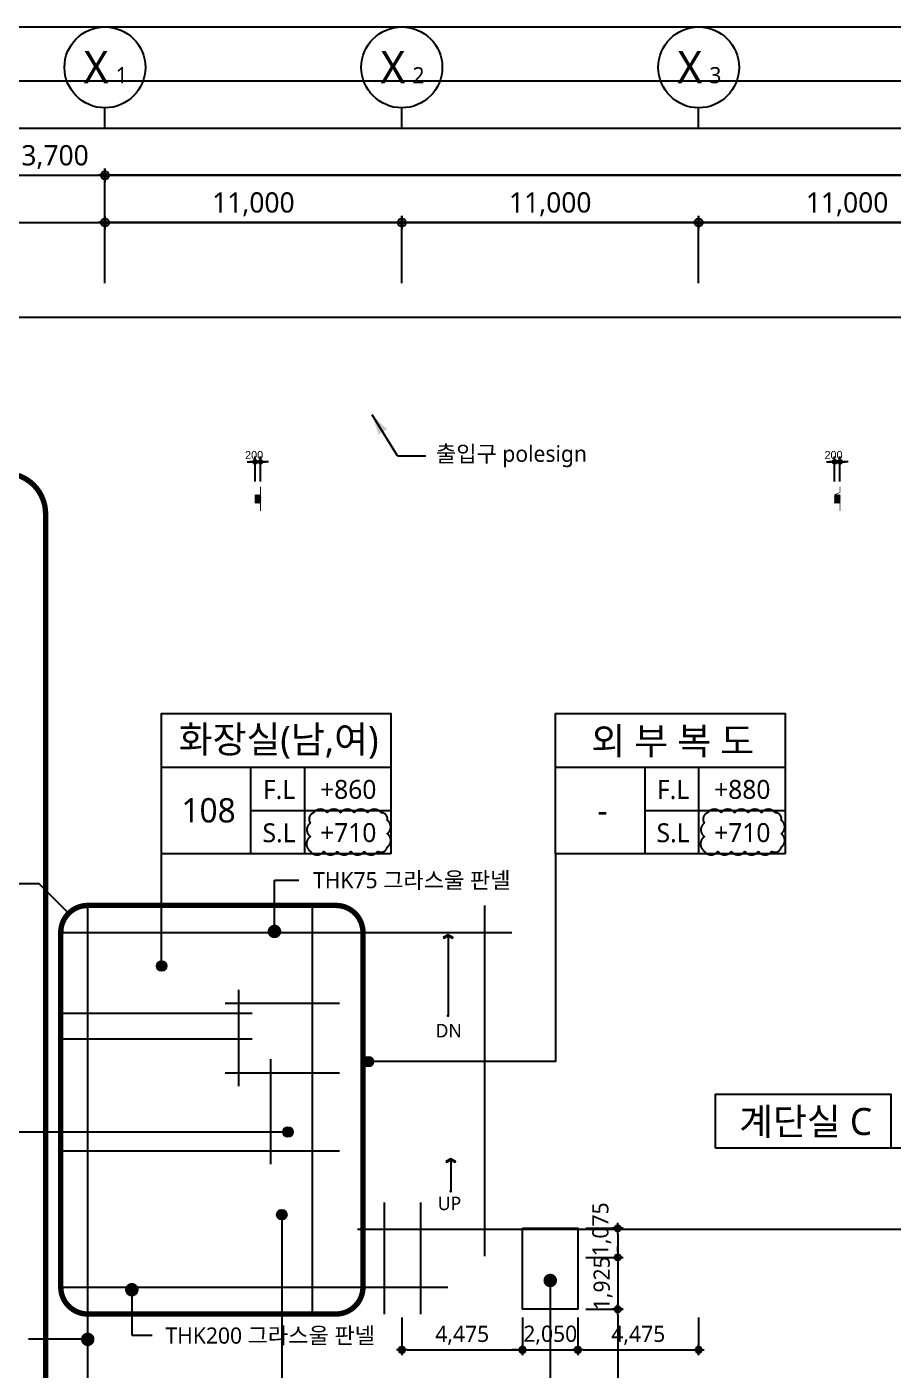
# Model space of a CAD drawing. Header units: millimetres. Extents: x 45782458 to 46215946, y 191740 to 1509539.
# Drawn here: x 45895079 to 45927179, y 999672 to 1049440 of the extents above; entities that cross this region are included whole.
import ezdxf
from ezdxf.enums import TextEntityAlignment as Align

# ---------------------------------------------------------------- set-up
doc = ezdxf.new("R2010")
doc.units = ezdxf.units.MM
doc.header["$LTSCALE"] = 1000
doc.header["$MEASUREMENT"] = 0
doc.header["$PDSIZE"] = -10
for name, pattern in [('ACAD_ISO03W100', [30, 12, -18]), ('CEN', [62, 60, -1, 0, -1]), ('SYM$0$DASHDOT', [1, 0.5, -0.25, 0, -0.25])]:
    doc.linetypes.add(name, pattern=pattern)
doc.layers.get('0').update_dxf_attribs({"linetype": 'CONTINUOUS'})
doc.layers.get('Defpoints').update_dxf_attribs({"color": 171, "linetype": 'CONTINUOUS'})
for name, color, linetype in [('Center(AR)', 30, 'CEN'), ('DIM', 7, 'CONTINUOUS'), ('LED', 7, 'CONTINUOUS'), ('NDIM', 7, 'CONTINUOUS'), ('SYM(AXIS)', 7, 'CONTINUOUS'), ('SYM(STAIR)', 251, 'CONTINUOUS'), ('SYM(단차_HATCH)', 252, 'CONTINUOUS'), ('SYM(단차_LINE)', 2, 'CONTINUOUS'), ('TEXT(AXIS)', 2, 'CONTINUOUS'), ('TEXT(MIN)', 7, 'CONTINUOUS'), ('TEXT(실명)', 3, 'CONTINUOUS'), ('TEXT-기입', 6, 'CONTINUOUS'), ('TITLE', 7, 'CONTINUOUS'), ('구간정리', 6, 'CONTINUOUS')]:
    doc.layers.add(name, color=color, linetype=linetype)
doc.layers.add('VE변경사항적용-20220616', color=10, linetype='CONTINUOUS', plot=False)
doc.styles.add('CGS', font='cgse', dxfattribs={"bigfont": 'cgs'})
doc.styles.add('TE', font='malgun_0.ttf')
doc.styles.add('나눔바른고딕', font='NanumBarunGothic.ttf')
doc.dimstyles.new('BA', dxfattribs={"dimscale": 500, "dimtxt": 3, "dimasz": 1, "dimexe": 1, "dimexo": 5, "dimgap": 0.9, "dimtad": 1, "dimdec": 0, "dimdsep": 46, "dimlunit": 6, "dimtxsty": 'TE', "dimblk": 'DDD', "dimcen": 2.5, "dimclrd": 256, "dimclre": 256, "dimclrt": 3, "dimazin": 2, "dimtfac": 1, "dimtdec": 0, "dimtix": 1, "dimtmove": 2, "dimatfit": 3, "dimldrblk": 'DDD', "dimfxl": 1, "dimtolj": 1, "dimtzin": 0, "dimarcsym": 2})
doc.dimstyles.new('NDIM 1200', dxfattribs={"dimscale": 500, "dimtxt": 3, "dimasz": 1, "dimexe": 2, "dimexo": 2, "dimgap": 1, "dimtad": 1, "dimdec": 0, "dimdsep": 46, "dimtxsty": 'CGS', "dimblk": 'DOT0', "dimcen": 1, "dimdle": 8, "dimclrd": 2, "dimclre": 2, "dimclrt": 2, "dimadec": 0, "dimazin": 0, "dimtfac": 1, "dimtdec": 0, "dimtix": 1, "dimtmove": 2, "dimatfit": 3, "dimldrblk": 'DOT0', "dimfxl": 1, "dimtolj": 1, "dimtzin": 0, "dimlwd": -1, "dimlwe": -1, "dimarcsym": 0})

# ---------------------------------------------------------------- blocks, each defined once
blk = doc.blocks.new('DDD')
at = {"layer": 'DIM', "color": 0}
for p, q in [((-1, 0), (1, 0)), ((0, -1), (0, 1))]:
    blk.add_line(p, q, dxfattribs=at)
for radius in [0.6, 0.3]:
    blk.add_circle((0, 0), radius, dxfattribs=at)
blk = doc.blocks.new('*D216')
at = {"layer": 'Defpoints', "color": 0, "ltscale": 0.4, "transparency": 16777216}
for p in [(45897972.3106778, 1043940.15709921), (45894272.3106778, 1038690.15709921), (45897972.3106778, 1038690.15709921)]:
    blk.add_point(p, dxfattribs=at)
at = {"layer": 'NDIM', "lineweight": -2, "ltscale": 0.4, "transparency": 16777216}
for p, q in [((45894272.3106778, 1039940.15709921), (45894272.3106778, 1044190.15709921)), ((45897972.3106778, 1039940.15709921), (45897972.3106778, 1044190.15709921)), ((45894522.3106778, 1043940.15709921), (45897722.3106778, 1043940.15709921))]:
    blk.add_line(p, q, dxfattribs=at)
at = {"layer": 'NDIM', "lineweight": -2, "ltscale": 0.4, "transparency": 16777216, "xscale": 250, "yscale": 250, "zscale": 250, "rotation": 180}
blk.add_blockref('DDD', (45894272.3106778, 1043940.15709921), dxfattribs=at)
at = {"layer": 'NDIM', "lineweight": -2, "ltscale": 0.4, "transparency": 16777216, "xscale": 250, "yscale": 250, "zscale": 250}
blk.add_blockref('DDD', (45897972.3106778, 1043940.15709921), dxfattribs=at)
at = {"layer": 'NDIM', "color": 3, "ltscale": 0.4, "transparency": 16777216, "insert": (45896122.3106778, 1044615.564707905), "char_height": 750, "attachment_point": 5, "style": 'TE'}
blk.add_mtext('\\A1;3,700', dxfattribs=at)
blk = doc.blocks.new('*D217')
at = {"layer": 'Defpoints', "color": 0, "ltscale": 0.4, "transparency": 16777216}
for p in [(45897972.3106778, 1042190.15709921), (45897972.3106778, 1038690.15709921), (45908972.3106778, 1038690.15709921)]:
    blk.add_point(p, dxfattribs=at)
at = {"layer": 'NDIM', "lineweight": -2, "ltscale": 0.4, "transparency": 16777216}
for p, q in [((45897972.3106778, 1039940.15709921), (45897972.3106778, 1042440.15709921)), ((45908722.3106778, 1042190.15709921), (45898222.3106778, 1042190.15709921)), ((45908972.3106778, 1039940.15709921), (45908972.3106778, 1042440.15709921))]:
    blk.add_line(p, q, dxfattribs=at)
at = {"layer": 'NDIM', "lineweight": -2, "ltscale": 0.4, "transparency": 16777216, "xscale": 250, "yscale": 250, "zscale": 250, "rotation": 180}
blk.add_blockref('DDD', (45897972.3106778, 1042190.15709921), dxfattribs=at)
at = {"layer": 'NDIM', "lineweight": -2, "ltscale": 0.4, "transparency": 16777216, "xscale": 250, "yscale": 250, "zscale": 250}
blk.add_blockref('DDD', (45908972.3106778, 1042190.15709921), dxfattribs=at)
at = {"layer": 'NDIM', "color": 3, "ltscale": 0.4, "transparency": 16777216, "insert": (45903472.3106778, 1042867.602751384), "char_height": 750, "attachment_point": 5, "style": 'TE'}
blk.add_mtext('\\A1;11,000', dxfattribs=at)
blk = doc.blocks.new('A$C2F20087E')
at = {"layer": 'SYM(AXIS)'}
blk.add_line((600.0000756429507, -3.89362685382e-05), (600.0000756434165, 299.9999610639643), dxfattribs=at)
blk.add_circle((600.0000756429507, 899.9999610637316), 600, dxfattribs=at)
blk = doc.blocks.new('*D218')
at = {"layer": 'Defpoints', "color": 0, "ltscale": 0.4, "transparency": 16777216}
for p in [(45908972.3106778, 1042190.15709921), (45908972.3106778, 1038690.15709921), (45919972.3106778, 1038690.15709921)]:
    blk.add_point(p, dxfattribs=at)
at = {"layer": 'NDIM', "lineweight": -2, "ltscale": 0.4, "transparency": 16777216}
for p, q in [((45908972.3106778, 1039940.15709921), (45908972.3106778, 1042440.15709921)), ((45919722.3106778, 1042190.15709921), (45909222.3106778, 1042190.15709921)), ((45919972.3106778, 1039940.15709921), (45919972.3106778, 1042440.15709921))]:
    blk.add_line(p, q, dxfattribs=at)
at = {"layer": 'NDIM', "lineweight": -2, "ltscale": 0.4, "transparency": 16777216, "xscale": 250, "yscale": 250, "zscale": 250, "rotation": 180}
blk.add_blockref('DDD', (45908972.3106778, 1042190.15709921), dxfattribs=at)
at = {"layer": 'NDIM', "lineweight": -2, "ltscale": 0.4, "transparency": 16777216, "xscale": 250, "yscale": 250, "zscale": 250}
blk.add_blockref('DDD', (45919972.3106778, 1042190.15709921), dxfattribs=at)
at = {"layer": 'NDIM', "color": 3, "ltscale": 0.4, "transparency": 16777216, "insert": (45914472.3106778, 1042867.602751384), "char_height": 750, "attachment_point": 5, "style": 'TE'}
blk.add_mtext('\\A1;11,000', dxfattribs=at)
blk = doc.blocks.new('*D219')
at = {"layer": 'Defpoints', "color": 0, "ltscale": 0.4, "transparency": 16777216}
for p in [(45919972.3106778, 1042190.15709921), (45919972.3106778, 1038690.15709921), (45930972.3106778, 1038690.15709921)]:
    blk.add_point(p, dxfattribs=at)
at = {"layer": 'NDIM', "lineweight": -2, "ltscale": 0.4, "transparency": 16777216}
for p, q in [((45919972.3106778, 1039940.15709921), (45919972.3106778, 1042440.15709921)), ((45930722.3106778, 1042190.15709921), (45920222.3106778, 1042190.15709921)), ((45930972.3106778, 1039940.15709921), (45930972.3106778, 1042440.15709921))]:
    blk.add_line(p, q, dxfattribs=at)
at = {"layer": 'NDIM', "lineweight": -2, "ltscale": 0.4, "transparency": 16777216, "xscale": 250, "yscale": 250, "zscale": 250, "rotation": 180}
blk.add_blockref('DDD', (45919972.3106778, 1042190.15709921), dxfattribs=at)
at = {"layer": 'NDIM', "lineweight": -2, "ltscale": 0.4, "transparency": 16777216, "xscale": 250, "yscale": 250, "zscale": 250}
blk.add_blockref('DDD', (45930972.3106778, 1042190.15709921), dxfattribs=at)
at = {"layer": 'NDIM', "color": 3, "ltscale": 0.4, "transparency": 16777216, "insert": (45925472.3106778, 1042867.602751384), "char_height": 750, "attachment_point": 5, "style": 'TE'}
blk.add_mtext('\\A1;11,000', dxfattribs=at)
blk = doc.blocks.new('A$C31C7260E')
at = {"layer": 'TITLE'}
for points in [[(0.001249125227332115, -0.00322510302066803), (0.001249125227332115, 3999.996774896979), (13000.00124912523, 3999.996774896979), (13000.00124912523, -0.00322510302066803)], [(13000.00124912523, -0.00322510302066803), (0.001249125227332115, -0.00322510302066803)]]:
    blk.add_lwpolyline(points, dxfattribs=at)
blk = doc.blocks.new('A$C51E23882')
at = {"layer": 'TITLE'}
blk.add_lwpolyline([(8499.999789711088, 0.0003660599468275905), (-0.0002102889120578766, 0.0003660599468275905), (-0.0002102889120578766, 5200.000366059947), (8499.999789711088, 5200.000366059947)], close=True, dxfattribs=at)
for points in [[(8499.999789711088, 3200.000366059947), (-0.0002102889120578766, 3200.000366059947)], [(3299.999789711088, 3200.000366059947), (3299.999789711088, 0.0003660599468275905)], [(5299.999789711088, 3200.000366059947), (5299.999789711088, 0.0003660599468275905)], [(3299.999789711088, 1600.000366059947), (8499.999789711088, 1600.000366059947)]]:
    blk.add_lwpolyline(points, dxfattribs=at)
at = {"layer": 'TITLE', "style": '나눔바른고딕'}
for s, p in [('F.L', (4351.586016915739, 2378.060856557102)), ('S.L', (4351.586016915739, 778.0608565571019))]:
    blk.add_text(s, height=700, dxfattribs=at).set_placement(p, align=Align.MIDDLE)
blk = doc.blocks.new('*D959')
at = {"layer": 'Defpoints', "color": 0, "ltscale": 0.4, "transparency": 16777216}
for p in [(45913447.31067771, 1001926.342728134), (45915497.31067771, 1001926.342728134), (45915497.31067771, 1000426.342728134)]:
    blk.add_point(p, dxfattribs=at)
at = {"layer": 'NDIM', "lineweight": -2, "ltscale": 0.4, "transparency": 16777216}
for p, q in [((45913447.31067771, 1001626.342728134), (45913447.31067771, 1000226.342728134)), ((45915497.31067771, 1001626.342728134), (45915497.31067771, 1000226.342728134)), ((45913247.31067771, 1000426.342728134), (45913047.31067771, 1000426.342728134)), ((45913447.31067771, 1000426.342728134), (45915497.31067771, 1000426.342728134)), ((45915697.31067771, 1000426.342728134), (45915897.31067771, 1000426.342728134))]:
    blk.add_line(p, q, dxfattribs=at)
at = {"layer": 'NDIM', "lineweight": -2, "ltscale": 0.4, "transparency": 16777216, "xscale": 200, "yscale": 200, "zscale": 200}
blk.add_blockref('DDD', (45913447.31067771, 1000426.342728134), dxfattribs=at)
at = {"layer": 'NDIM', "lineweight": -2, "ltscale": 0.4, "transparency": 16777216, "xscale": 200, "yscale": 200, "zscale": 200, "rotation": 180}
blk.add_blockref('DDD', (45915497.31067771, 1000426.342728134), dxfattribs=at)
at = {"layer": 'NDIM', "color": 3, "ltscale": 0.4, "transparency": 16777216, "insert": (45914472.31067771, 1000966.668815091), "char_height": 600, "attachment_point": 5, "style": 'TE'}
blk.add_mtext('\\A1;2,050', dxfattribs=at)
blk = doc.blocks.new('*D960')
at = {"layer": 'Defpoints', "color": 0, "ltscale": 0.4, "transparency": 16777216}
for p in [(45915497.31067771, 1001926.342728134), (45919972.31067777, 1001926.342728134), (45919972.31067777, 1000426.342728134)]:
    blk.add_point(p, dxfattribs=at)
at = {"layer": 'NDIM', "lineweight": -2, "ltscale": 0.4, "transparency": 16777216}
for p, q in [((45915497.31067771, 1001626.342728134), (45915497.31067771, 1000226.342728134)), ((45919972.31067777, 1001626.342728134), (45919972.31067777, 1000226.342728134)), ((45915697.31067771, 1000426.342728134), (45919772.31067777, 1000426.342728134))]:
    blk.add_line(p, q, dxfattribs=at)
at = {"layer": 'NDIM', "lineweight": -2, "ltscale": 0.4, "transparency": 16777216, "xscale": 200, "yscale": 200, "zscale": 200, "rotation": 180}
blk.add_blockref('DDD', (45915497.31067771, 1000426.342728134), dxfattribs=at)
at = {"layer": 'NDIM', "lineweight": -2, "ltscale": 0.4, "transparency": 16777216, "xscale": 200, "yscale": 200, "zscale": 200}
blk.add_blockref('DDD', (45919972.31067777, 1000426.342728134), dxfattribs=at)
at = {"layer": 'NDIM', "color": 3, "ltscale": 0.4, "transparency": 16777216, "insert": (45917734.81067774, 1000961.777510743), "char_height": 600, "attachment_point": 5, "style": 'TE'}
blk.add_mtext('\\A1;4,475', dxfattribs=at)
blk = doc.blocks.new('*D961')
at = {"layer": 'Defpoints', "color": 0, "ltscale": 0.4, "transparency": 16777216}
for p in [(45908972.31067759, 1001926.342728134), (45913447.31067771, 1001926.342728134), (45913447.31067771, 1000426.342728134)]:
    blk.add_point(p, dxfattribs=at)
at = {"layer": 'NDIM', "lineweight": -2, "ltscale": 0.4, "transparency": 16777216}
for p, q in [((45908972.31067759, 1001626.342728134), (45908972.31067759, 1000226.342728134)), ((45913447.31067771, 1001626.342728134), (45913447.31067771, 1000226.342728134)), ((45909172.31067759, 1000426.342728134), (45913247.31067771, 1000426.342728134))]:
    blk.add_line(p, q, dxfattribs=at)
at = {"layer": 'NDIM', "lineweight": -2, "ltscale": 0.4, "transparency": 16777216, "xscale": 200, "yscale": 200, "zscale": 200, "rotation": 180}
blk.add_blockref('DDD', (45908972.31067759, 1000426.342728134), dxfattribs=at)
at = {"layer": 'NDIM', "lineweight": -2, "ltscale": 0.4, "transparency": 16777216, "xscale": 200, "yscale": 200, "zscale": 200}
blk.add_blockref('DDD', (45913447.31067771, 1000426.342728134), dxfattribs=at)
at = {"layer": 'NDIM', "color": 3, "ltscale": 0.4, "transparency": 16777216, "insert": (45911209.81067765, 1000961.777510743), "char_height": 600, "attachment_point": 5, "style": 'TE'}
blk.add_mtext('\\A1;4,475', dxfattribs=at)
blk = doc.blocks.new('*D962')
at = {"layer": 'Defpoints', "color": 0, "ltscale": 0.4, "transparency": 16777216}
for p in [(45915497.31067773, 1001926.342728134), (45915472.31067769, 988001.3427019197), (45916972.31067857, 988001.3427019197)]:
    blk.add_point(p, dxfattribs=at)
at = {"layer": 'NDIM', "lineweight": -2, "ltscale": 0.4, "transparency": 16777216}
for p, q in [((45915797.31067773, 1001926.342728134), (45917172.31067857, 1001926.342728134)), ((45916972.31067857, 1001726.342728134), (45916972.31067857, 988201.3427019197)), ((45915772.31067769, 988001.3427019197), (45917172.31067857, 988001.3427019197))]:
    blk.add_line(p, q, dxfattribs=at)
at = {"layer": 'NDIM', "lineweight": -2, "ltscale": 0.4, "transparency": 16777216, "xscale": 200, "yscale": 200, "zscale": 200}
for p, rotation in [((45916972.31067857, 1001926.342728134), 90), ((45916972.31067857, 988001.3427019197), 270)]:
    blk.add_blockref('DDD', p, dxfattribs=dict(at, rotation=rotation))
at = {"layer": 'NDIM', "color": 3, "ltscale": 0.4, "transparency": 16777216, "insert": (45916430.35415682, 994963.8427150137), "char_height": 600, "attachment_point": 5, "rotation": 90, "style": 'TE'}
blk.add_mtext('\\A1;13,925', dxfattribs=at)
blk = doc.blocks.new('*D963')
at = {"layer": 'Defpoints', "color": 0, "ltscale": 0.4, "transparency": 16777216}
for p in [(45915497.31067773, 1003851.342728059), (45915497.31067773, 1001926.342728134), (45916972.31067863, 1001926.342728134)]:
    blk.add_point(p, dxfattribs=at)
at = {"layer": 'NDIM', "lineweight": -2, "ltscale": 0.4, "transparency": 16777216}
for p, q in [((45915797.31067773, 1003851.342728059), (45917172.31067863, 1003851.342728059)), ((45916972.31067863, 1004051.342728059), (45916972.31067863, 1004251.342728059)), ((45916972.31067863, 1003851.342728059), (45916972.31067863, 1001926.342728134)), ((45915797.31067773, 1001926.342728134), (45917172.31067863, 1001926.342728134)), ((45916972.31067863, 1001726.342728134), (45916972.31067863, 1001526.342728134))]:
    blk.add_line(p, q, dxfattribs=at)
at = {"layer": 'NDIM', "lineweight": -2, "ltscale": 0.4, "transparency": 16777216, "xscale": 200, "yscale": 200, "zscale": 200}
for p, rotation in [((45916972.31067863, 1003851.342728059), 270), ((45916972.31067863, 1001926.342728134), 90)]:
    blk.add_blockref('DDD', p, dxfattribs=dict(at, rotation=rotation))
at = {"layer": 'NDIM', "color": 3, "ltscale": 0.4, "transparency": 16777216, "insert": (45916430.35415688, 1002888.842728083), "char_height": 600, "attachment_point": 5, "rotation": 90, "style": 'TE'}
blk.add_mtext('\\A1;1,925', dxfattribs=at)
blk = doc.blocks.new('*D958')
at = {"layer": 'Defpoints', "color": 0, "ltscale": 0.4, "transparency": 16777216}
for p in [(45915497.31067773, 1004926.342728134), (45915497.31067773, 1003851.342728059), (45916972.31067872, 1003851.342728059)]:
    blk.add_point(p, dxfattribs=at)
at = {"layer": 'NDIM', "lineweight": -2, "ltscale": 0.4, "transparency": 16777216}
for p, q in [((45915797.31067773, 1004926.342728134), (45917172.31067872, 1004926.342728134)), ((45916972.31067872, 1004726.342728134), (45916972.31067872, 1004051.342728059)), ((45915797.31067773, 1003851.342728059), (45917172.31067872, 1003851.342728059))]:
    blk.add_line(p, q, dxfattribs=at)
at = {"layer": 'NDIM', "lineweight": -2, "ltscale": 0.4, "transparency": 16777216, "xscale": 200, "yscale": 200, "zscale": 200}
for p, rotation in [((45916972.31067872, 1004926.342728134), 90), ((45916972.31067872, 1003851.342728059), 270)]:
    blk.add_blockref('DDD', p, dxfattribs=dict(at, rotation=rotation))
at = {"layer": 'NDIM', "color": 3, "ltscale": 0.4, "transparency": 16777216, "insert": (45916381.8538903, 1004888.842728119), "char_height": 600, "attachment_point": 5, "rotation": 90, "style": 'TE'}
blk.add_mtext('\\A1;1,075', dxfattribs=at)
blk = doc.blocks.new('DOT0')
blk.add_line((-3, 0), (3, 0))
at = {"color": 6}
blk.add_circle((0, 0), 0.75, dxfattribs=at)
blk = doc.blocks.new('*D1088')
at = {"layer": 'Defpoints', "color": 0, "ltscale": 0.4, "transparency": 16777216}
for p in [(45903536.17227072, 1033324.997920098), (45903536.17227072, 1032401.342728057), (45903736.17227071, 1032401.342728057)]:
    blk.add_point(p, dxfattribs=at)
at = {"layer": 'NDIM', "ltscale": 0.4, "transparency": 16777216}
for p, q in [((45903436.17227072, 1033324.997920098), (45903336.17227072, 1033324.997920098)), ((45903536.17227072, 1032601.342728057), (45903536.17227072, 1033524.997920098)), ((45903736.17227071, 1033324.997920098), (45903536.17227072, 1033324.997920098)), ((45903736.17227071, 1032601.342728057), (45903736.17227071, 1033524.997920098)), ((45903836.17227071, 1033324.997920098), (45903936.17227071, 1033324.997920098))]:
    blk.add_line(p, q, dxfattribs=at)
at = {"layer": 'NDIM', "ltscale": 0.4, "transparency": 16777216, "xscale": 100, "yscale": 100, "zscale": 100}
blk.add_blockref('DOT0', (45903536.17227072, 1033324.997920098), dxfattribs=at)
at = {"layer": 'NDIM', "ltscale": 0.4, "transparency": 16777216, "xscale": 100, "yscale": 100, "zscale": 100, "rotation": 180}
blk.add_blockref('DOT0', (45903736.17227071, 1033324.997920098), dxfattribs=at)
at = {"layer": 'NDIM', "ltscale": 0.4, "transparency": 16777216, "insert": (45903498.67227071, 1033574.997920098), "char_height": 300, "attachment_point": 5, "style": 'CGS'}
blk.add_mtext('\\A1;200', dxfattribs=at)
blk = doc.blocks.new('*D1089')
at = {"layer": 'Defpoints', "color": 0, "ltscale": 0.4, "transparency": 16777216}
for p in [(45925008.51093703, 1033324.997920098), (45925008.51093703, 1032401.342728057), (45925208.51093702, 1032401.342728057)]:
    blk.add_point(p, dxfattribs=at)
at = {"layer": 'NDIM', "ltscale": 0.4, "transparency": 16777216}
for p, q in [((45924908.51093703, 1033324.997920098), (45924808.51093703, 1033324.997920098)), ((45925008.51093703, 1032601.342728057), (45925008.51093703, 1033524.997920098)), ((45925208.51093702, 1033324.997920098), (45925008.51093703, 1033324.997920098)), ((45925208.51093702, 1032601.342728057), (45925208.51093702, 1033524.997920098)), ((45925308.51093702, 1033324.997920098), (45925408.51093702, 1033324.997920098))]:
    blk.add_line(p, q, dxfattribs=at)
at = {"layer": 'NDIM', "ltscale": 0.4, "transparency": 16777216, "xscale": 100, "yscale": 100, "zscale": 100}
blk.add_blockref('DOT0', (45925008.51093703, 1033324.997920098), dxfattribs=at)
at = {"layer": 'NDIM', "ltscale": 0.4, "transparency": 16777216, "xscale": 100, "yscale": 100, "zscale": 100, "rotation": 180}
blk.add_blockref('DOT0', (45925208.51093702, 1033324.997920098), dxfattribs=at)
at = {"layer": 'NDIM', "ltscale": 0.4, "transparency": 16777216, "insert": (45924971.01093702, 1033574.997920098), "char_height": 300, "attachment_point": 5, "style": 'CGS'}
blk.add_mtext('\\A1;200', dxfattribs=at)

msp = doc.modelspace()

# ---------------------------------------------------------------- hatches: boundary and pattern name
at = {"layer": 'LED'}
h = msp.add_hatch(color=256, dxfattribs=at)
h.dxf.hatch_style = 1
edge = h.paths.add_edge_path()
edge.add_arc((45900071.58932387, 1014642.737433588), 180, 180, 540, ccw=False)
h = msp.add_hatch(color=256, dxfattribs=at)
h.dxf.hatch_style = 1
edge = h.paths.add_edge_path()
edge.add_arc((45907731.70578864, 1011101.342728176), 180, 180, 540, ccw=False)
h = msp.add_hatch(color=256, dxfattribs=at)
h.dxf.hatch_style = 1
edge = h.paths.add_edge_path()
edge.add_arc((45904752.3106778, 1008491.342728335), 180, 180, 540, ccw=False)
h = msp.add_hatch(color=256, dxfattribs=at)
h.dxf.hatch_style = 1
edge = h.paths.add_edge_path()
edge.add_arc((45904526.46166679, 1005429.997920103), 180, 180, 540, ccw=False)
h = msp.add_hatch(color=256, dxfattribs=at)
h.dxf.hatch_style = 1
edge = h.paths.add_edge_path()
edge.add_arc((45904526.46166679, 1005429.997920103), 180, -180, 180)
at = {"layer": 'SYM(단차_HATCH)'}
h = msp.add_hatch(dxfattribs=at)
h.set_pattern_fill('ANSI31', color=251, scale=7, angle=270.0000000000654, style=0)
h.set_pattern_definition([(315.0000000000654, (45900821.64543691, -1849903.121343401), (15.71544821185309, 15.71544821188895), [])])
h.paths.add_polyline_path([(45903736.17227072, 1031801.342728057), (45903736.17227072, 1032101.342728057), (45903536.17227072, 1032101.342728057), (45903536.17227072, 1031801.342728057)])
h = msp.add_hatch(dxfattribs=at)
h.set_pattern_fill('ANSI31', color=251, scale=7, angle=270.0000000000654, style=0)
h.set_pattern_definition([(315.0000000000654, (45922293.98410323, -1849903.121343401), (15.71544821185309, 15.71544821188895), [])])
h.paths.add_polyline_path([(45925208.51093703, 1031801.342728057), (45925208.51093703, 1032101.342728057), (45925008.51093703, 1032101.342728057), (45925008.51093703, 1031801.342728057)])

# ---------------------------------------------------------------- linework, layer by layer
msp.add_line((45908812.74673665, 1033549.942088204), (45907872.3106778, 1035066.795399126))
msp.add_lwpolyline([(45908812.74673665, 1033549.942088204), (45909862.74673665, 1033549.942088203)])
at = {"ltscale": 10000}
for points in [[(45900071.58932387, 1014642.737433588), (45900071.58932388, 1018801.342728059)], [(45914672.31067781, 1018801.342728059), (45914672.31067781, 1011101.342728176), (45907731.70578864, 1011101.342728176)], [(45904752.3106778, 1008491.342728335), (45892508.14566492, 1008491.342728335)], [(45932547.3106778, 1007901.342728057), (45927097.3106778, 1007901.342728057)], [(45904526.46166679, 1005429.997920103), (45904526.46166679, 999271.3926256325)]]:
    msp.add_lwpolyline(points, dxfattribs=at)
at = {"color": 8, "ltscale": 10000}
msp.add_lwpolyline([(45913447.31067771, 1004926.342728134), (45915497.31067771, 1004926.342728134), (45915497.31067771, 1001926.342728134), (45913447.31067771, 1001926.342728134)], close=True, dxfattribs=at)
msp.add_solid([(45907872.3106778, 1035066.795399125), (45908108.15411913, 1034330.56573307), (45908426.86885126, 1034528.166136758)])
at = {"layer": 'Center(AR)'}
for p, q in [((45897334.81067795, 922490.1570992097), (45897334.81067775, 1016888.842728058)), ((45905659.81067781, 1001751.342728059), (45905659.81067778, 1016888.842728058)), ((45912047.31067781, 1003888.842728119), (45912047.31067778, 1016888.842728058)), ((45896334.81067781, 1015888.842728058), (45913047.31067783, 1015888.842728058)), ((45902929.81067783, 1010188.842728249), (45902929.81067782, 1013763.842728058)), ((45896334.81067781, 1012901.342728095), (45903429.81067784, 1012901.342728095)), ((45902429.81067784, 1013263.842728058), (45906659.8106778, 1013263.842728058)), ((45896334.81067781, 1011951.342728181), (45903429.81067784, 1011951.342728181)), ((45904122.3106778, 1007301.342728244), (45904122.3106778, 1011188.842728249)), ((45902429.81067784, 1010688.842728249), (45906659.8106778, 1010688.842728249)), ((45896334.81067781, 1007801.342728244), (45906659.81067781, 1007801.342728244)), ((45908334.8106778, 1001751.342728059), (45908334.8106778, 1005888.842728119)), ((45909672.31067781, 1001751.342728059), (45909672.3106778, 1005888.842728119)), ((45907334.81067781, 1004888.842728119), (45966972.3106778, 1004888.842728119)), ((45896334.81067781, 1002751.342728059), (45910672.31067782, 1002751.342728059))]:
    msp.add_line(p, q, dxfattribs=at)
at = {"layer": 'Defpoints'}
for points in [[(45977722.3106778, 911740.1570992097), (45801022.3106778, 911740.1570992097), (45801022.3106778, 1049440.15709921), (45977722.3106778, 1049440.15709921)], [(45975722.3106778, 913740.1570992097), (45803022.3106778, 913740.1570992097), (45803022.3106778, 1047440.15709921), (45975722.3106778, 1047440.15709921)], [(45973972.3106778, 915490.1570992097), (45804772.3106778, 915490.1570992097), (45804772.3106778, 1045690.15709921), (45973972.3106778, 1045690.15709921)], [(45972222.3106778, 917240.1570992097), (45806522.3106778, 917240.1570992097), (45806522.3106778, 1043940.15709921), (45972222.3106778, 1043940.15709921)], [(45970472.3106778, 918990.1570992097), (45808272.3106778, 918990.1570992097), (45808272.3106778, 1042190.15709921), (45970472.3106778, 1042190.15709921)], [(45966972.3106778, 922490.1570992097), (45811772.3106778, 922490.1570992097), (45811772.3106778, 1038690.15709921), (45966972.3106778, 1038690.15709921)], [(45966972.3106778, 922490.1570992097), (45824022.3106778, 922490.1570992097), (45824022.3106778, 1038690.15709921), (45966972.3106778, 1038690.15709921)]]:
    msp.add_lwpolyline(points, close=True, dxfattribs=at)
at = {"layer": 'LED', "ltscale": 10000}
for p, q in [((45904253.24090579, 1017827.731024864), (45905153.4008434, 1017827.731024864)), ((45898968.22626609, 1000970.931446529), (45899722.3106778, 1000970.931446529))]:
    msp.add_line(p, q, dxfattribs=at)
at = {"layer": 'LED'}
for centre in [(45900071.58932387, 1014642.737433588), (45907731.70578864, 1011101.342728176), (45904752.3106778, 1008491.342728335), (45904526.46166679, 1005429.997920103), (45904526.46166679, 1005429.997920103)]:
    msp.add_circle(centre, 180, dxfattribs=at)
at = {"layer": 'NDIM', "ltscale": 0.4}
for p, q in [((45897972.3106778, 1039940.15709921), (45897972.3106778, 1044190.15709921)), ((45966972.3106778, 1043940.15709921), (45898222.3106778, 1043940.15709921))]:
    msp.add_line(p, q, dxfattribs=at)
at = {"layer": 'SYM(STAIR)'}
for points in [[(45910509.59525635, 1015700.182057308), (45910523.90153561, 1015675.402854769), (45910684.81067781, 1015768.303791339), (45910845.71982002, 1015675.402854769), (45910860.02609927, 1015700.182057308), (45910684.81067781, 1015801.342728058)], [(45910609.59525635, 1007400.182057308), (45910623.90153561, 1007375.402854769), (45910784.81067781, 1007468.303791339), (45910945.71982002, 1007375.402854769), (45910960.02609927, 1007400.182057308), (45910784.81067781, 1007501.342728058)]]:
    msp.add_lwpolyline(points, close=True, dxfattribs=at)
for points in [[(45910684.81067781, 1015801.342728058), (45910684.81067781, 1012801.342728058)], [(45910784.81067781, 1007501.342728058), (45910784.81067781, 1006301.342728058)]]:
    msp.add_lwpolyline(points, dxfattribs=at)
at = {"layer": 'SYM(STAIR)', "const_width": 50.00000000000001}
for points in [[(45910709.81067781, 1012801.342728058, -1), (45910659.81067781, 1012801.342728058, -1)], [(45910809.81067781, 1006301.342728058, -1), (45910759.81067781, 1006301.342728058, -1)]]:
    msp.add_lwpolyline(points, format="xyb", close=True, dxfattribs=at)
at = {"layer": 'SYM(단차_LINE)', "const_width": 30}
for points in [[(45903736.17227071, 1032401.342728059), (45903736.17227072, 1032101.342728059), (45903536.17227072, 1032101.342728057), (45903536.17227072, 1031801.342728057), (45903736.17227072, 1031801.342728055), (45903736.17227072, 1031501.342728055)], [(45925208.51093702, 1032401.342728059), (45925208.51093703, 1032101.342728059), (45925008.51093703, 1032101.342728057), (45925008.51093703, 1031801.342728057), (45925208.51093703, 1031801.342728055), (45925208.51093703, 1031501.342728055)]]:
    msp.add_lwpolyline(points, dxfattribs=at)
at = {"layer": 'VE변경사항적용-20220616', "linetype": 'ACAD_ISO03W100'}
for points in [[(45905582.88231224, 1018895.95194236, 0.52056705), (45906082.88231224, 1018895.95194236, 0.52056705), (45906582.88231224, 1018895.95194236, 0.52056705), (45907082.88231224, 1018895.95194236, 0.52056705), (45907582.88231224, 1018895.95194236, 0.52056705), (45908082.88231224, 1018895.95194236, 0.52056705), (45908431.65142478, 1019047.18282981, 0.52056705), (45908431.65142478, 1019547.18282981, 0.52056705), (45908431.65142478, 1020047.18282981, 0.52056705), (45908204.32900359, 1020319.860408608, 0.52056705), (45907704.32900359, 1020319.860408608, 0.52056705), (45907204.32900359, 1020319.860408608, 0.52056705), (45906704.32900359, 1020319.860408608, 0.52056705), (45906204.32900359, 1020319.860408608, 0.52056705), (45905704.32900359, 1020319.860408608, 0.52056705), (45905582.88231224, 1019941.307099956, 0.52056705), (45905582.88231224, 1019441.307099956, 0.52056705)], [(45920183.60366617, 1018895.95194236, 0.52056705), (45920683.60366617, 1018895.95194236, 0.52056705), (45921183.60366617, 1018895.95194236, 0.52056705), (45921683.60366617, 1018895.95194236, 0.52056705), (45922183.60366617, 1018895.95194236, 0.52056705), (45922683.60366617, 1018895.95194236, 0.52056705), (45923032.37277871, 1019047.18282981, 0.52056705), (45923032.37277871, 1019547.18282981, 0.52056705), (45923032.37277871, 1020047.18282981, 0.52056705), (45922805.05035752, 1020319.860408608, 0.52056705), (45922305.05035752, 1020319.860408608, 0.52056705), (45921805.05035752, 1020319.860408608, 0.52056705), (45921305.05035752, 1020319.860408608, 0.52056705), (45920805.05035752, 1020319.860408608, 0.52056705), (45920305.05035752, 1020319.860408608, 0.52056705), (45920183.60366617, 1019941.307099956, 0.52056705), (45920183.60366617, 1019441.307099956, 0.52056705)]]:
    msp.add_lwpolyline(points, format="xyb", close=True, dxfattribs=at)
at = {"layer": '구간정리', "linetype": 'SYM$0$DASHDOT', "ltscale": 2, "const_width": 200}
for points in [[(45894272.31067781, 963851.3427280588), (45848272.31067781, 963851.3427280588, -0.414213562373095), (45846772.31067781, 965351.3427280588), (45846772.31067781, 1031401.342728059, -0.414213562373095), (45848272.31067781, 1032901.342728059), (45894272.31067781, 1032901.342728059, -0.414213562373095), (45895772.31067781, 1031401.342728059), (45895772.31067781, 965351.3427280588, -0.414213562373095)], [(45897334.81067782, 1001751.342728059), (45906532.87324534, 1001751.342728059, 0.414213562373095), (45907532.87324534, 1002751.342728059), (45907532.87324534, 1015888.842728059, 0.414213562373095), (45906532.87324534, 1016888.842728059), (45897334.81067782, 1016888.842728059, 0.414213562373095), (45896334.81067782, 1015888.842728059), (45896334.81067782, 1002751.342728059, 0.414213562373095)]]:
    msp.add_lwpolyline(points, format="xyb", close=True, dxfattribs=at)
at = {"layer": '구간정리', "ltscale": 0.2}
msp.add_lwpolyline([(45896627.70389664, 1016595.949509245), (45895528.6615245, 1017694.991881423), (45894440.28087333, 1017694.991881422)], dxfattribs=at)

# ---------------------------------------------------------------- block references
for name, p, xscale, yscale, zscale in [('A$C2F20087E', (45896472.3104887, 1045690.15719644), 2.5, 2.5, 2.5), ('A$C2F20087E', (45907472.3104887, 1045690.15719644), 2.5, 2.5, 2.5), ('A$C2F20087E', (45918472.3104887, 1045690.15719644), 2.5, 2.5, 2.5), ('A$C31C7260E', (45920597.31005324, 1007901.344340608), 0.5, 0.5, 0.5)]:
    msp.add_blockref(name, p, dxfattribs=dict(xscale=xscale, yscale=yscale, zscale=zscale))
for p in [(45900071.58953416, 1018801.342361999), (45914672.3108881, 1018801.342361999)]:
    msp.add_blockref('A$C51E23882', p)
at = {"layer": 'NDIM', "ltscale": 0.4, "xscale": 250, "yscale": 250, "zscale": 250, "rotation": 180}
msp.add_blockref('DDD', (45897972.3106778, 1043940.15709921), dxfattribs=at)

# ---------------------------------------------------------------- texts
at = {"layer": 'TEXT(AXIS)', "style": '나눔바른고딕'}
for s, height, p in [('X', 1200, (45897643.20597743, 1047950.117603116)), ('X', 1200, (45908643.20597743, 1047950.117603116)), ('X', 1200, (45919643.20597743, 1047950.117603116)), ('1', 600, (45898591.29060417, 1047650.169910051)), ('2', 600, (45909591.29060417, 1047650.169910051)), ('3', 600, (45920591.29060417, 1047650.169910051))]:
    msp.add_text(s, height=height, dxfattribs=at).set_placement(p, align=Align.MIDDLE)
at = {"layer": 'TEXT(MIN)', "style": '나눔바른고딕'}
msp.add_text('출입구 polesign', height=600, dxfattribs=at).set_placement((45910235.5151139, 1033625.358176969), align=Align.MIDDLE_LEFT)
for s, p in [('THK75 그라스울 판넬', (45912999.86320163, 1017825.246699868)), ('THK200 그라스울 판넬', (45907977.87616023, 1000953.527945621))]:
    msp.add_text(s, height=600, dxfattribs=at).set_placement(p, align=Align.MIDDLE_RIGHT)
for s, p in [('DN', (45910709.21123107, 1012247.5310825)), ('UP', (45910738.8601837, 1005850.689232394))]:
    msp.add_text(s, height=500, dxfattribs=at).set_placement(p, align=Align.MIDDLE_CENTER)
at = {"layer": 'TEXT(실명)', "style": '나눔바른고딕'}
for s, p in [('화장실(남,여)', (45904409.31685852, 1022995.471966119)), ('외 부 복 도', (45919010.03821245, 1022995.471966119)), ('계단실 C', (45923935.03821246, 1008895.471966117))]:
    msp.add_text(s, height=1000, dxfattribs=at).set_placement(p, align=Align.MIDDLE)
at = {"layer": 'TEXT-기입', "style": '나눔바른고딕'}
for s, height, p in [('+860', 700, (45906987.70104346, 1021189.22716808)), ('+880', 700, (45921588.4223974, 1021189.22716808)), ('108', 900, (45901812.86151826, 1020414.654760794)), ('-', 900, (45916413.5828722, 1020414.654760794)), ('+710', 700, (45906987.70104346, 1019589.22716808)), ('+710', 700, (45921588.4223974, 1019589.22716808))]:
    msp.add_text(s, height=height, dxfattribs=at).set_placement(p, align=Align.MIDDLE)

# ---------------------------------------------------------------- dimensions: what is measured, and where the dimension line sits
at = {"layer": 'NDIM', "ltscale": 0.4}
for base, p1, p2, override, picture, middle in [((45897972.3106778, 1043940.15709921), (45894272.3106778, 1038690.15709921), (45897972.3106778, 1038690.15709921), {"dimscale": 250}, '*D216', (45896122.3106778, 1044615.564707905)), ((45913447.31067771, 1000426.342728134), (45908972.31067759, 1001926.342728134), (45913447.31067771, 1001926.342728134), {"dimscale": 200, "dimexo": 1.5}, '*D961', (45911209.81067765, 1000961.777510743)), ((45915497.31067771, 1000426.342728134), (45913447.31067771, 1001926.342728134), (45915497.31067771, 1001926.342728134), {"dimscale": 200, "dimexo": 1.5}, '*D959', (45914472.31067771, 1000966.668815091)), ((45919972.31067777, 1000426.342728134), (45915497.31067771, 1001926.342728134), (45919972.31067777, 1001926.342728134), {"dimscale": 200, "dimexo": 1.5}, '*D960', (45917734.81067774, 1000961.777510743))]:
    dim = msp.add_linear_dim(base=base, p1=p1, p2=p2, dimstyle='BA', override=override, dxfattribs=at)
    dim.commit()
    dim.dimension.update_dxf_attribs({"geometry": picture, "text_midpoint": middle})
for base, p1, p2, angle, override, picture, middle in [((45897972.3106778, 1042190.15709921), (45908972.3106778, 1038690.15709921), (45897972.3106778, 1038690.15709921), 180, {"dimscale": 250}, '*D217', (45903472.3106778, 1042867.602751384)), ((45908972.3106778, 1042190.15709921), (45919972.3106778, 1038690.15709921), (45908972.3106778, 1038690.15709921), 180, {"dimscale": 250}, '*D218', (45914472.3106778, 1042867.602751384)), ((45919972.3106778, 1042190.15709921), (45930972.3106778, 1038690.15709921), (45919972.3106778, 1038690.15709921), 180, {"dimscale": 250}, '*D219', (45925472.3106778, 1042867.602751384)), ((45916972.31067863, 1001926.342728134), (45915497.31067771, 1003851.342728058), (45915497.31067771, 1001926.342728134), 270, {"dimscale": 200, "dimexo": 1.5}, '*D963', (45916430.35415688, 1002888.842728083)), ((45916972.31067857, 988001.3427019197), (45915497.31067771, 1001926.342728134), (45915472.31067768, 988001.3427019193), 270, {"dimscale": 200, "dimexo": 1.5}, '*D962', (45916430.35415682, 994963.8427150137))]:
    dim = msp.add_linear_dim(base=base, p1=p1, p2=p2, angle=angle, dimstyle='BA', override=override, dxfattribs=at)
    dim.commit()
    dim.dimension.update_dxf_attribs({"geometry": picture, "text_midpoint": middle})
for base, p1, p2, picture, middle in [((45903536.17227072, 1033324.997920098), (45903736.17227071, 1032401.342728057), (45903536.17227072, 1032401.342728057), '*D1088', (45903498.67227071, 1033574.997920098)), ((45925008.51093703, 1033324.997920098), (45925208.51093702, 1032401.342728057), (45925008.51093703, 1032401.342728057), '*D1089', (45924971.01093702, 1033574.997920098))]:
    dim = msp.add_linear_dim(base=base, p1=p1, p2=p2, dimstyle='NDIM 1200', override={"dimscale": 100, "dimclrd": 256, "dimclre": 256, "dimclrt": 256}, dxfattribs=at)
    dim.commit()
    dim.dimension.update_dxf_attribs({"geometry": picture, "text_midpoint": middle, "dimtype": 160})
dim = msp.add_linear_dim(base=(45916972.31067872, 1003851.342728059), p1=(45915497.31067771, 1004926.342728134), p2=(45915497.31067771, 1003851.342728058), angle=270, dimstyle='BA', override={"dimscale": 200, "dimexo": 1.5}, dxfattribs=at)
dim.commit()
dim.dimension.update_dxf_attribs({"geometry": '*D958', "text_midpoint": (45916381.8538903, 1004888.842728119), "dimtype": 160})

# ---------------------------------------------------------------- leaders
at = {"layer": 'LED', "ltscale": 10000}
for points in [[(45904253.24090579, 1015926.342728058), (45904253.24090579, 1017827.731024864)], [(45898968.22626609, 1002651.342728058), (45898968.22626609, 1000970.931446529)], [(45914472.31067771, 1002993.304473612), (45914472.31067771, 998254.5058249594)], [(45897334.81067775, 1000813.442011844, 0.4999999999999999), (45895134.91665511, 1000813.442011844, 0.4999999999999999)]]:
    msp.add_leader(points, dimstyle='NDIM 1200', override={"dimasz": 1, "dimtad": 0, "dimclrd": 256, "dimldrblk": 'Dot'}, dxfattribs=at)

doc.saveas('drawing.dxf')
